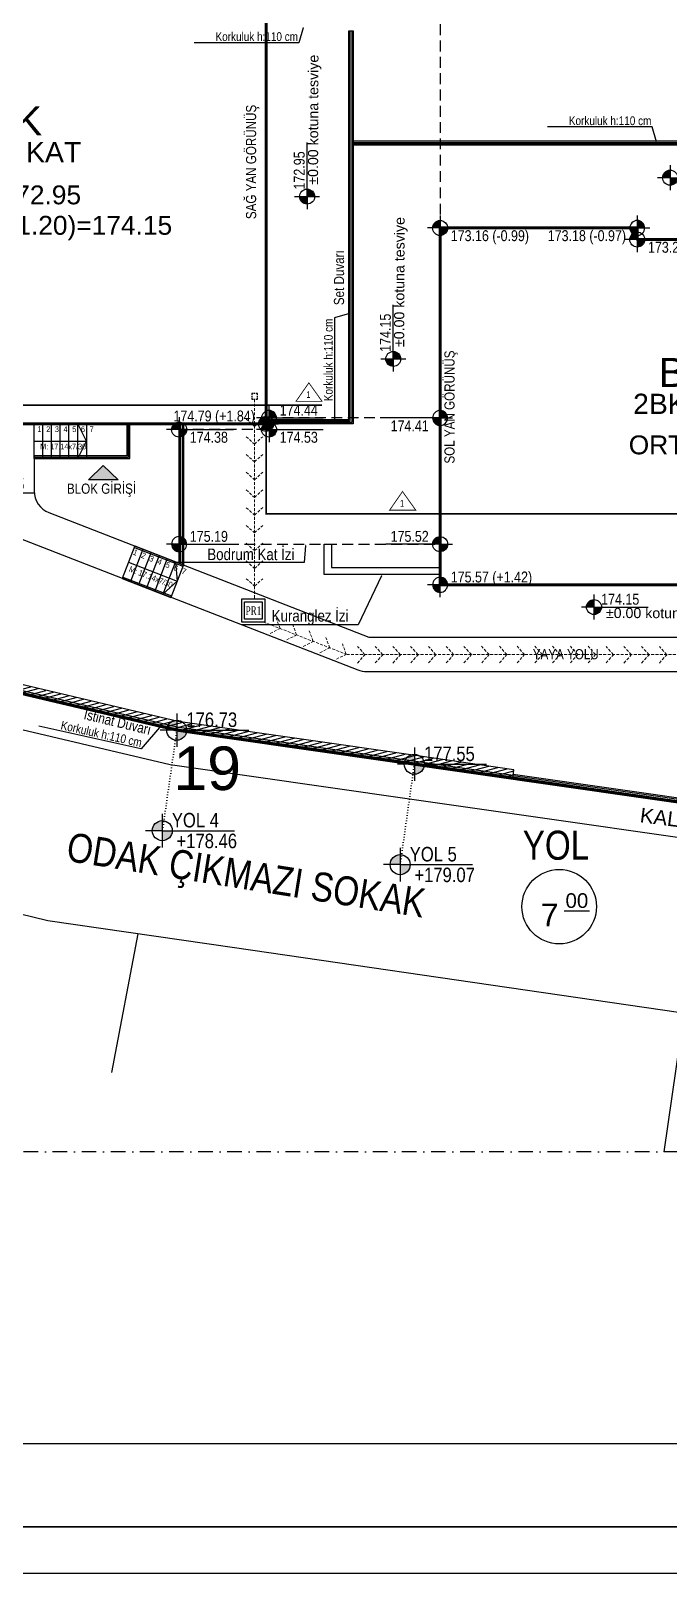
# Model space of a CAD drawing. Header units: millimetres. Extents: x 82776 to 137242, y 11666 to 27998.
# Drawn here: x 134992 to 135542, y 24998 to 26327 of the extents above; entities that cross this region are included whole.
import ezdxf
from ezdxf import colors
from ezdxf.entities.mleader import LeaderData, LeaderLine
from ezdxf.enums import TextEntityAlignment as Align
from ezdxf.math import Vec2, Vec3
from ezdxf.xclip import XClip

# ---------------------------------------------------------------- set-up
doc = ezdxf.new("R2010")
doc.units = ezdxf.units.MM
doc.header["$XCLIPFRAME"] = 0
for name, pattern in [('( Hidden )', [0.375, 0.25, -0.125]), ('ACAD_ISO03W100', [30, 12, -18]), ('ACAD_ISO07W100', [3, 0, -3]), ('DASHDOT', [1, 0.5, -0.25, 0, -0.25]), ('DASHED', [15, 10, -5])]:
    doc.linetypes.add(name, pattern=pattern)
for name, color, linetype in [('0_IFC_Elevation_2', 31, 'Continuous'), ('0_IFC_Elevation_3', 21, 'Continuous'), ('0_IFC_Elevation_4', 11, 'Continuous'), ('0_IFC_Elevation_5', 252, 'Continuous'), ('0_IFC_Hatch', 250, 'Continuous'), ('0_IFC_Legend_Viewport', 7, 'Continuous'), ('0_IFC_Notation_Level_200', 160, 'Continuous'), ('0_IFC_Notation_Section_100', 10, 'Continuous'), ('0_IFC_Notation_Section_50', 10, 'Continuous'), ('0_IFC_Parsel Sınırı', 191, 'ACAD_ISO03W100'), ('0_IFC_Stair_Text', 221, 'Continuous'), ('0_IFC_Text_Explanation_100', 231, 'Continuous'), ('0_IFC_Text_Explanation_200', 231, 'Continuous'), ('0_IFC_Text_Explanation_50', 231, 'Continuous'), ('1_IFC_Stair', 210, 'Continuous'), ('2_IFC_Handrail', 181, 'Continuous'), ('2_IFC_Wall', 130, 'Continuous'), ('5_IFC_Mechanical_Shaft', 132, 'Continuous'), ('MEK-PİS SU RÖGARI', 2, 'Continuous')]:
    doc.layers.add(name, color=color, linetype=linetype)
doc.styles.add('17-002_250_Mesa_Beykoz_10-Aplikasyon_Vaziyet_Peyzaj$0$Standard', font='arial.ttf')
doc.styles.add('IFC_TEXT', font='ARIALN.TTF')
doc.styles.add('MEK-SIHHİ TESİSAT YAZISI', font='CENTURY.TTF', dxfattribs={"width": 0.7})
doc.styles.get("Standard").update_dxf_attribs({"font": 'arial.ttf'})

# ---------------------------------------------------------------- blocks, each defined once
blk = doc.blocks.new('*U1736')
blk.add_lwpolyline([(-5112.2, 0), (-759.4, 0), (-759.4, 71.5), (-5112.2, 71.5)], close=True)
at = {"layer": '0_IFC_Legend_Viewport', "transparency": 33554687}
blk.add_lwpolyline([(-5112.2, 2920), (0, 2920), (0, 0), (-5112.2, 0)], close=True, dxfattribs=at)
at = {"style": 'IFC_TEXT'}
for tag, p in [('OLCEK', (-110.4, 17.9)), ('PAFTA', (-3114.5, 17.9))]:
    blk.add_attdef(tag, p, '', height=35, dxfattribs=at)
blk = doc.blocks.new('ARAZİYOLLAR_2')
at = {"layer": '0_IFC_Elevation_3'}
for p, q in [((-1490.7, -3124.3, 3462.4), (-1004.9, -3147.1, 3462.4)), ((-1495.4, -5048.9, 3462.4), (-1012.9, -5050, 3462.4))]:
    blk.add_line(p, q, dxfattribs=at)
at = {"layer": '0_IFC_Elevation_3', "elevation": 3462.4}
for points in [[(-52.2, 747.8), (-410.6, -3175.1), (-412.6, -4008.5), (-415.8, -5422.7), (-417.1, -5989.9), (-418.6, -6582.1), (-420.4, -7326.2), (-421.6, -7815.3), (-59.8, -8216.9), (697.9, -8297.1), (1704.2, -8403.5)], [(1226.5, -8932.6), (-378.2, -8775.4), (-1025.4, -8013.5), (-1006.3, -3483.3), (-1003.6, -2832.5), (-658.4, 644.8)]]:
    blk.add_lwpolyline(points, dxfattribs=at)
at = {"layer": '0_IFC_Parsel Sınırı', "linetype": 'Continuous', "ltscale": 5, "const_width": 10, "elevation": 3462.4}
blk.add_lwpolyline([(5323.2, -760.4), (5322.3, -1259.6), (5325.1, -2776.6), (5018.8, -2728.2), (5032, -4366.9), (5024.5, -5117), (5019.3, -5645.1), (7326.4, -6140.9), (7306.8, -6222.6), (6955.6, -6856.3), (5972.9, -8325.1), (6123, -8355.3), (6103.7, -8389.3), (5666.1, -9177.7), (2891.3, -8408.4), (-1.4, -8102.4), (-301.4, -7769.4), (-295.7, -5423), (-290.7, -3181.4), (-205.1, -2247.2), (0, 0), (1862.5, -268.3), (3023.4, -433)], close=True, dxfattribs=at)
at = {"layer": '0_IFC_Parsel Sınırı'}
blk.add_point((-290.7, -3181.4, 1005.8), dxfattribs=at)
at = {"layer": '0_IFC_Text_Explanation_100'}
blk.add_line((-720.8, -4590.5, 3462.4), (-708.5, -4677.6, 3462.4), dxfattribs=at)
blk.add_circle((-708.9, -4572, 3462.4), 128.4, dxfattribs=at)
at = {"layer": '0_IFC_Parsel Sınırı'}
blk.add_text('19', height=150, rotation=278.0307, dxfattribs=at).set_placement((-496.6, -3198.2, 1005.8))
at = {"layer": '0_IFC_Text_Explanation_100', "style": '17-002_250_Mesa_Beykoz_10-Aplikasyon_Vaziyet_Peyzaj$0$Standard'}
for s, height, rotation, p in [('7', 79, 278.0307, (-785.2, -4518.7, 3462.4)), ('00', 50.54, 278.0307, (-710.1, -4594.1, 3462.4)), ('KALDIRIM', 50.54, 270.7004, (-381.7, -4804.9, 3462.4))]:
    blk.add_text(s, height=height, rotation=rotation, dxfattribs=at).set_placement(p)
at = {"layer": '0_IFC_Text_Explanation_200', "style": 'IFC_TEXT', "oblique": 0}
blk.add_text('ODAK ÇIKMAZI SOKAK', height=100, rotation=268.9712, dxfattribs=at).set_placement((-790, -2863, 42859049))
at = {"layer": '0_IFC_Text_Explanation_200', "style": 'IFC_TEXT'}
blk.add_text('YOL', height=100, rotation=278.0307, dxfattribs=at).set_placement((-566.2, -4424.8, 42859049))
blk = doc.blocks.new('VP_YAZI')
at = {"layer": '0_IFC_Text_Explanation_50', "attachment_point": 1}
for s, insert, char_height in [('A BLOK', (643.4, -3746.1, 3462.4), 100), ('1BK+Z+1N=3 KAT', (470.4, -3869.2, 3462.4), 70), ('B BLOK', (3274.5, -4614, 3462.4), 100), ('2BK+Z=3 KAT', (3186.4, -4737.2, 3462.4), 70)]:
    blk.add_mtext_dynamic_manual_height_columns(s, width=1357.697, gutter_width=12.5, heights=[0], dxfattribs=dict(at, insert=insert, char_height=char_height))
blk = doc.blocks.new('A ZK GIRIS MERD')
h = blk.add_hatch(color=255)
h.dxf.hatch_style = 1
h.paths.add_polyline_path([(330, 5), (5, 5), (5, 120), (10, 120), (10, 10), (330, 10)])
at = {"layer": '1_IFC_Stair'}
blk.add_lwpolyline([(0, 120), (150, 120), (150, 0), (0, 0)], close=True, dxfattribs=at)
for points in [[(180, 0), (150, 60), (180, 120)], [(180, 0), (180, 120)], [(210, 0), (210, 120)], [(240, 0), (240, 120)], [(270, 0), (270, 120)], [(300, 0), (300, 120)], [(330, 0), (330, 120)], [(330, 60), (150, 60)], [(330, 0), (150, 0)]]:
    blk.add_lwpolyline(points, dxfattribs=at)
at = {"layer": '2_IFC_Handrail'}
blk.add_lwpolyline([(330, 5), (5, 5), (5, 120), (10, 120), (10, 10), (330, 10)], close=True, dxfattribs=at)
blk = doc.blocks.new('OK')
at = {"layer": '0_IFC_Text_Explanation_50'}
h = blk.add_hatch(color=256, dxfattribs=at)
h.dxf.hatch_style = 1
h.paths.add_polyline_path([(90, 47.4), (0, 0), (44.1, -91.7)])
blk.add_lwpolyline([(90, 47.4), (0, 0), (44.1, -91.7), (90, 47.4)], dxfattribs=at)
blk = doc.blocks.new('VP_GORUNUS YAZILARI')
at = {"xscale": -0.7000000000000003, "yscale": 0.7, "zscale": 0.7, "rotation": 71.71669173532098}
blk.add_blockref('OK', (1359, -4984.1, 349700.6), dxfattribs=at)
at = {"layer": '0_IFC_Text_Explanation_200', "insert": (1545.5, -5047, 349700.6), "char_height": 35, "attachment_point": 3, "style": 'IFC_TEXT'}
blk.add_mtext_dynamic_manual_height_columns('\\pxqc; BLOK GİRİŞİ', width=396.118, gutter_width=972000, heights=[0], dxfattribs=at)
at = {"layer": '0_IFC_Text_Explanation_50', "transparency": 33554687, "char_height": 35, "attachment_point": 1, "rotation": 90, "style": 'IFC_TEXT'}
for s, insert in [('SAĞ YAN GÖRÜNÜŞ ', (1851.3, -4135.4)), ('SOL YAN GÖRÜNÜŞ ', (2535.6, -4978.1))]:
    blk.add_mtext_dynamic_manual_height_columns(s, width=439.524, gutter_width=12.5, heights=[0], dxfattribs=dict(at, insert=insert))
blk = doc.blocks.new('VP_KESIT YERLERI')
at = {"layer": '0_IFC_Notation_Section_100', "linetype": 'DASHED', "ltscale": 5, "const_width": 6}
blk.add_lwpolyline([(-1544.6, 0), (2000, 0), (2000, -374.8), (4600, -374.8), (4600, -229.4), (7030.2, -229.4)], dxfattribs=at)
blk = doc.blocks.new('BLOK KESIT YERLERI')
at = {"layer": '0_IFC_Notation_Section_100', "ltscale": 3, "const_width": 3}
blk.add_lwpolyline([(-3397, -309.9), (-3307, -309.9), (-3352.6, -246)], close=True, dxfattribs=at)
at = {"layer": '0_IFC_Notation_Section_100', "linetype": 'DASHED', "const_width": 6}
blk.add_lwpolyline([(-5715.1, -322.8), (-3307, -322.8)], dxfattribs=at)
at = {"layer": '0_IFC_Notation_Section_100', "ltscale": 3, "const_width": 3, "elevation": 851.5}
blk.add_lwpolyline([(-3074, -684.7), (-2984, -684.7), (-3029.6, -620.8)], close=True, dxfattribs=at)
at = {"layer": '0_IFC_Notation_Section_100', "linetype": 'DASHED', "const_width": 6, "elevation": 851.5}
blk.add_lwpolyline([(-3080, -697.6), (-710.1, -697.6)], dxfattribs=at)
at = {"layer": '0_IFC_Notation_Section_50', "ltscale": 3, "char_height": 22.5, "attachment_point": 7, "rotation": 359.9589, "style": 'IFC_TEXT'}
for insert in [(-3391.5, -297.7), (-3068.5, -672.5, 851.5)]:
    blk.add_mtext_dynamic_manual_height_columns('\\pxqc;1', width=74.846, gutter_width=364500, heights=[41.8], dxfattribs=dict(at, insert=insert))
blk = doc.blocks.new('0_IFC_NOTATION_LEVEL_200')
at = {"layer": '0_IFC_Notation_Level_200'}
h = blk.add_hatch(color=256, dxfattribs=at)
h.dxf.hatch_style = 1
h.paths.add_polyline_path([(0, 0), (0, 576, 0.414214), (-576, 0)])
h.paths.add_polyline_path([(0, -576, 0.414214), (576, 0), (0, 0)])
for p, q in [((0, 960), (0, -960)), ((0, 0), (-960, 0)), ((0, 0), (4154, 0))]:
    blk.add_line(p, q, dxfattribs=at)
blk.add_circle((0, 0), 576, dxfattribs=at)
at = {"layer": '0_IFC_Notation_Level_200', "style": 'IFC_TEXT'}
for tag, p in [('LEVEL_ABOVE', (549, 185)), ('LEVEL_BELOW', (549, -1005))]:
    blk.add_attdef(tag, p, '', height=800, dxfattribs=at)
blk = doc.blocks.new('BLOK KOSE KOTLARI')
at = {"layer": '0_IFC_Notation_Level_200', "linetype": 'ACAD_ISO07W100', "lineweight": 0, "ltscale": 3}
for points, elevation in [([(1692.2, -2856.2), (1642.6, -3202.6)], -346238.3), ([(2511.2, -2973.6), (2462.3, -3319.8)], -349700.6)]:
    blk.add_lwpolyline(points, dxfattribs=dict(at, elevation=elevation))
ref = blk.add_blockref('0_IFC_NOTATION_LEVEL_200', (2600, -1125), dxfattribs=dict(xscale=0.045, yscale=0.045, zscale=0.045))
ref.add_attrib('LEVEL_BELOW', '173.16 (-0.99)', (2636.8, -1170.2), dxfattribs={"layer": '0_IFC_Notation_Level_200', "height": 37.5, "style": 'IFC_TEXT'})
ref = blk.add_blockref('0_IFC_NOTATION_LEVEL_200', (3280.1, -1125), dxfattribs=dict(xscale=-0.045, yscale=0.045, zscale=0.045))
ref.add_attrib('LEVEL_BELOW', '173.18 (-0.97)', (2971.4, -1170.2), dxfattribs={"layer": '0_IFC_Notation_Level_200', "height": 37.5, "style": 'IFC_TEXT'})
ref = blk.add_blockref('0_IFC_NOTATION_LEVEL_200', (3280.1, -1165), dxfattribs=dict(xscale=0.045, yscale=0.045, zscale=0.045))
ref.add_attrib('LEVEL_BELOW', '173.28 (-0.87)', (3317, -1210.2), dxfattribs={"layer": '0_IFC_Notation_Level_200', "height": 37.5, "style": 'IFC_TEXT'})
ref = blk.add_blockref('0_IFC_NOTATION_LEVEL_200', (2000, -1800), dxfattribs=dict(xscale=0.045, yscale=0.045, zscale=0.045, rotation=180))
ref.add_attrib('LEVEL_BELOW', '174.79 (+1.84)', (1680.5, -1791.8), dxfattribs={"layer": '0_IFC_Notation_Level_200', "height": 37.5, "style": 'IFC_TEXT'})
ref = blk.add_blockref('0_IFC_NOTATION_LEVEL_200', (2010, -1780, 3353.8), dxfattribs=dict(xscale=-0.045, yscale=0.045, zscale=0.045, rotation=180))
ref.add_attrib('LEVEL_BELOW', '174.44', (2046.8, -1771.8, 3353.8), dxfattribs={"layer": '0_IFC_Notation_Level_200', "height": 37.5, "style": 'IFC_TEXT'})
ref = blk.add_blockref('0_IFC_NOTATION_LEVEL_200', (2600, -1780, 6707.6), dxfattribs=dict(xscale=-0.045, yscale=0.045, zscale=0.045))
ref.add_attrib('LEVEL_BELOW', '174.41', (2429.4, -1825.9, 6707.6), dxfattribs={"layer": '0_IFC_Notation_Level_200', "height": 37.5, "style": 'IFC_TEXT'})
ref = blk.add_blockref('0_IFC_NOTATION_LEVEL_200', (1700, -1820, 3353.8), dxfattribs=dict(xscale=0.045, yscale=0.045, zscale=0.045))
ref.add_attrib('LEVEL_BELOW', '174.38', (1736.8, -1865.2, 3353.8), dxfattribs={"layer": '0_IFC_Notation_Level_200', "height": 37.5, "style": 'IFC_TEXT'})
ref = blk.add_blockref('0_IFC_NOTATION_LEVEL_200', (2010, -1820, 3353.8), dxfattribs=dict(xscale=0.045, yscale=0.045, zscale=0.045))
ref.add_attrib('LEVEL_BELOW', '174.53', (2046.8, -1865.2, 3353.8), dxfattribs={"layer": '0_IFC_Notation_Level_200', "height": 37.5, "style": 'IFC_TEXT'})
ref = blk.add_blockref('0_IFC_NOTATION_LEVEL_200', (1700, -2215, 3353.8), dxfattribs=dict(xscale=-0.045, yscale=0.045, zscale=0.045, rotation=180))
ref.add_attrib('LEVEL_BELOW', '175.19', (1736.8, -2206.8, 3353.8), dxfattribs={"layer": '0_IFC_Notation_Level_200', "height": 37.5, "style": 'IFC_TEXT'})
ref = blk.add_blockref('0_IFC_NOTATION_LEVEL_200', (2600, -2215, 3353.8), dxfattribs=dict(xscale=0.045, yscale=0.045, zscale=0.045, rotation=180))
ref.add_attrib('LEVEL_BELOW', '175.52', (2429.4, -2206.8, 3353.8), dxfattribs={"layer": '0_IFC_Notation_Level_200', "height": 37.5, "style": 'IFC_TEXT'})
ref = blk.add_blockref('0_IFC_NOTATION_LEVEL_200', (2600, -2355), dxfattribs=dict(xscale=-0.045, yscale=0.045, zscale=0.045, rotation=180))
ref.add_attrib('LEVEL_BELOW', '175.57 (+1.42)', (2636.8, -2346.8), dxfattribs={"layer": '0_IFC_Notation_Level_200', "height": 37.5, "style": 'IFC_TEXT'})
ref = blk.add_blockref('0_IFC_NOTATION_LEVEL_200', (1691.6, -2856.2, -346238.3), dxfattribs=dict(xscale=0.06, yscale=0.06, zscale=0.06))
ref.add_attrib('LEVEL_ABOVE', '176.73', (1724.9, -2845.1, -346238.3), dxfattribs={"layer": '0_IFC_Notation_Level_200', "height": 50, "rotation": 0, "style": 'IFC_TEXT'})
ref = blk.add_blockref('0_IFC_NOTATION_LEVEL_200', (2511.2, -2973.7, -349700.6), dxfattribs=dict(xscale=0.06, yscale=0.06, zscale=0.06))
ref.add_attrib('LEVEL_ABOVE', '177.55', (2544.5, -2962.6, -349700.6), dxfattribs={"layer": '0_IFC_Notation_Level_200', "height": 50, "rotation": 0, "style": 'IFC_TEXT'})
ref = blk.add_blockref('0_IFC_NOTATION_LEVEL_200', (1641.9, -3202.6, -346238.3), dxfattribs=dict(xscale=0.06, yscale=0.06, zscale=0.06))
ref.add_attrib('LEVEL_BELOW', '+178.46', (1691, -3262.9, -346238.3), dxfattribs={"layer": '0_IFC_Notation_Level_200', "height": 50, "rotation": 0, "style": 'IFC_TEXT'})
ref.add_attrib('LEVEL_ABOVE', 'YOL 4', (1674.9, -3191.4, -346238.3), dxfattribs={"layer": '0_IFC_Notation_Level_200', "height": 50, "rotation": 0, "style": 'IFC_TEXT'})
ref = blk.add_blockref('0_IFC_NOTATION_LEVEL_200', (2462.3, -3319.8, -346242.2), dxfattribs=dict(xscale=0.06, yscale=0.06, zscale=0.06))
ref.add_attrib('LEVEL_BELOW', '+179.07', (2511.4, -3380.1, -346242.2), dxfattribs={"layer": '0_IFC_Notation_Level_200', "height": 50, "rotation": 0, "style": 'IFC_TEXT'})
ref.add_attrib('LEVEL_ABOVE', 'YOL 5', (2495.3, -3308.6, -346242.2), dxfattribs={"layer": '0_IFC_Notation_Level_200', "height": 50, "rotation": 0, "style": 'IFC_TEXT'})
at = {"layer": '0_IFC_Notation_Level_200', "char_height": 65, "attachment_point": 1}
for s, insert in [('ORT : %%P0.00=172.95', (537.3, -978.4, -317597.5)), ('ORT : %%P0.00=174.15', (3250.6, -1840.2, -346238.3))]:
    blk.add_mtext_dynamic_manual_height_columns(s, width=1400.935, gutter_width=12.5, heights=[0], dxfattribs=dict(at, insert=insert))
at = {"layer": '0_IFC_Notation_Level_200', "insert": (545.5, -1083.3, -317597.5), "char_height": 65, "width": 1270.486, "attachment_point": 1}
blk.add_mtext('SUBASMAN(+1.20)=174.15', dxfattribs=at)
blk = doc.blocks.new('KANAL PROJESI')
at = {"layer": '2_IFC_Wall', "linetype": 'DASHED', "lineweight": 0, "elevation": 346238.25684}
for points in [[(3377.00886, 408.35665), (3377.00886, -279.47301)], [(3348.14011, 340.4959), (3376.76487, 314.84756), (3405.3028, 340.59249)], [(3348.02825, 279.46506), (3376.65301, 253.81673), (3405.19094, 279.56165)], [(3348.03666, 218.25236), (3376.66142, 192.60402), (3405.19935, 218.34895)], [(3348.14011, 157.02861), (3376.76487, 131.38027), (3405.3028, 157.12519)], [(3348.02825, 95.99777), (3376.65301, 70.34943), (3405.19094, 96.09436)], [(3348.07787, 34.82225), (3376.70264, 9.17391), (3405.24056, 34.91884)], [(3348.07374, -26.40176), (3376.69851, -52.0501), (3405.23643, -26.30518)], [(3348.17719, -87.62552), (3376.80196, -113.27386), (3405.33988, -87.52893)], [(3348.28064, -148.84927), (3376.90541, -174.49761), (3405.44333, -148.75269)], [(3348.38409, -210.07303), (3377.00886, -235.72137), (3405.54678, -209.97644)], [(5819.78819, -471.60979), (3696.35039, -471.60979), (3408.01261, -359.47301)], [(3430.76424, -398.98805), (3465.07315, -381.66429), (3451.48354, -345.71242)], [(3487.82478, -421.17934), (3522.1337, -403.85558), (3508.54409, -367.90371)], [(3544.88533, -443.37062), (3579.19424, -426.04686), (3565.60463, -390.09499)], [(3601.94587, -465.56191), (3636.25479, -448.23815), (3622.66517, -412.28628)], [(3659.00642, -487.75319), (3693.31533, -470.42943), (3679.72572, -434.47756)], [(3731.92706, -500.61677), (3757.5754, -471.992), (3731.83047, -443.45408)], [(3793.15081, -500.51332), (3818.79915, -471.88855), (3793.05423, -443.35063)], [(3854.18165, -500.62518), (3879.82999, -472.00041), (3854.08506, -443.46249)], [(3915.35717, -500.57556), (3941.00551, -471.95079), (3915.26058, -443.41286)], [(3976.58118, -500.57968), (4002.22952, -471.95492), (3976.4846, -443.41699)], [(4037.80494, -500.47623), (4063.45328, -471.85147), (4037.70835, -443.31354)], [(4099.02869, -500.37278), (4124.67703, -471.74802), (4098.93211, -443.21009)], [(4160.25245, -500.26933), (4185.90079, -471.64457), (4160.15586, -443.10664)], [(4221.4762, -500.16588), (4247.12454, -471.54112), (4221.37961, -443.00319)], [(4282.50704, -500.27774), (4308.15538, -471.65298), (4282.41045, -443.11505)], [(4343.68256, -500.22812), (4369.3309, -471.60336), (4343.58597, -443.06543)], [(4404.90657, -500.23225), (4430.55491, -471.60748), (4404.80999, -443.06956)], [(4466.13033, -500.1288), (4491.77867, -471.50403), (4466.03374, -442.96611)], [(4527.35408, -500.02535), (4553.00242, -471.40058), (4527.2575, -442.86266)], [(4589.11138, -500.51332), (4614.75972, -471.88855), (4589.01479, -443.35063)], [(4650.64302, -500.85845), (4676.29136, -472.23368), (4650.54643, -443.69575)], [(4711.86677, -500.755), (4737.51511, -472.13023), (4711.77018, -443.5923)], [(4773.09053, -500.65155), (4798.73886, -472.02678), (4772.99394, -443.48886)]]:
    blk.add_lwpolyline(points, dxfattribs=at)
at = {"layer": '5_IFC_Mechanical_Shaft', "linetype": '( Hidden )', "ltscale": 20, "transparency": 33554687, "elevation": 346238.25684}
blk.add_lwpolyline([(3367.00886, 428.35665), (3367.00886, 408.35665), (3387.00886, 408.35665), (3387.00886, 428.35665)], close=True, dxfattribs=at)
at = {"layer": 'MEK-PİS SU RÖGARI', "ltscale": 100, "elevation": 346238.25684}
for points in [[(3412.77191, -279.47301), (3412.77191, -359.47301), (3332.77191, -359.47301), (3332.77191, -279.47301)], [(3402.77191, -289.47301), (3402.77191, -349.47301), (3342.77191, -349.47301), (3342.77191, -289.47301)]]:
    blk.add_lwpolyline(points, close=True, dxfattribs=at)
at = {"layer": 'MEK-PİS SU RÖGARI', "ltscale": 100, "style": 'MEK-SIHHİ TESİSAT YAZISI', "width": 0.7}
blk.add_text('PR1', height=30, rotation=359.99999999, dxfattribs=at).set_placement((3373.06173, -335.15585, 349060.29587), align=Align.CENTER)
blk = doc.blocks.new('VP BLOK YERLERİ')
at = {"layer": '0_IFC_Elevation_5', "linetype": '( Hidden )', "ltscale": 150}
for points, elevation in [([(6017.4, 998.9), (6017.4, 998.9), (6017.4, 1813.9), (4017.4, 1813.9), (4017.4, 998.9)], 349592), ([(4017.4, 343.9), (3427.4, 343.9), (3427.4, 303.9), (3117.4, 303.9), (3117.4, -91.1), (4017.4, -91.1)], 353054.4)]:
    blk.add_lwpolyline(points, dxfattribs=dict(at, elevation=elevation))
at = {"layer": '0_IFC_Elevation_5', "ltscale": 150, "elevation": 353054.4}
blk.add_lwpolyline([(3642.4, -91.1), (3642.4, -171.1), (4017.4, -171.1), (4017.4, -196.1), (3617.4, -196.1), (3617.4, -91.1)], close=True, dxfattribs=at)
at = {"layer": '2_IFC_Wall', "color": 131, "lineweight": 80, "elevation": 349700.6}
for points in [[(3417.4, 2123.9), (1417.4, 2123.9), (1417.4, 323.9), (3417.4, 323.9)], [(6017.4, 998.9), (6017.4, -231.1), (4017.4, -231.1), (4017.4, 998.9), (4697.5, 998.9), (4697.5, 958.9), (5337.5, 958.9), (5337.5, 998.9)]]:
    blk.add_lwpolyline(points, close=True, dxfattribs=at)
at = {"xscale": -1}
blk.add_blockref('A ZK GIRIS MERD', (2947.4, 203.9, 349700.6), dxfattribs=at)
at = {"layer": '0_IFC_Text_Explanation_50'}
ml = blk.add_multileader_mtext('Standard', dxfattribs=at)
ml.set_content('Bodrum Kat İzi', color=256, style='IFC_TEXT')
ml.set_leader_properties()
ml.build(insert=Vec2(0, 0))
ml.multileader.update_dxf_attribs({"text_right_attachment_type": 6, "dogleg_length": 0.36})
ctx = ml.context
ctx.base_point, ctx.char_height, ctx.plane_origin = Vec3(3219.1, -126.3, 3462.4), 40, Vec3(3464.6, -301.1, 3462.4)
ctx.right_attachment, ctx.text_align_type = 6, 2
notes = []
notes.append((ctx, [(1, (1, 1, 0), (3548.4, -154, 3462.4), (-1, 0), 31.4, [(0, [(3553.1, -91.5, 3462.4)], 0, [])])]))
ctx.mtext.insert, ctx.mtext.alignment, ctx.mtext.flow_direction = Vec3(3515, -106, 3462.4), 3, 5
ml = blk.add_multileader_mtext('Standard', dxfattribs=at)
ml.set_content('Kuranglez İzi', color=256, style='IFC_TEXT')
ml.set_leader_properties()
ml.build(insert=Vec2(0, 0))
ml.multileader.update_dxf_attribs({"text_right_attachment_type": 6, "dogleg_length": 0.36})
ctx = ml.context
ctx.base_point, ctx.char_height, ctx.plane_origin = Vec3(3441.1, -343.7, 353054.4), 40, Vec3(3728.9, -405.8, 353054.4)
ctx.right_attachment, ctx.text_align_type = 6, 2
notes.append((ctx, [(1, (1, 1, 0), (3734.8, -369.6, 353054.4), (-1, 0), 31.4, [(0, [(3817.4, -196.1, 353054.4)], 0, [])])]))
ctx.mtext.insert, ctx.mtext.alignment, ctx.mtext.flow_direction = Vec3(3701.4, -317.9, 353054.4), 3, 5
for ctx, leaders in notes:
    for number, flags, end, landing, length, lines in leaders:
        leader = LeaderData()
        leader.index, (leader.has_last_leader_line, leader.has_dogleg_vector, leader.attachment_direction) = number, flags
        leader.last_leader_point, leader.dogleg_vector, leader.dogleg_length = Vec3(end), Vec3(landing), length
        for number, points, colour, breaks in lines:
            line = LeaderLine()
            line.index, line.vertices, line.color, line.breaks = number, Vec3.list(points), colors.encode_raw_color(colour), breaks
            leader.lines.append(line)
        ctx.leaders.append(leader)
blk = doc.blocks.new('VP_SETLER')
at = {"layer": '0_IFC_Elevation_5'}
h = blk.add_hatch(dxfattribs=at)
h.set_pattern_fill('ANSI31', color=256, scale=4, angle=-30)
h.set_pattern_definition([(15, (-100433.742, -46815.495), (-3.2870019, 12.267258), [])])
h.paths.add_polyline_path([(467.8, -5627.2), (699.9, -5681.8), (1612.3, -5897.1), (2432, -6014.6), (2771.1, -6063.2), (2775.3, -6033.5), (2436.3, -5984.9), (1617.9, -5867.6), (706.8, -5652.6), (474.7, -5598)])
at = {"layer": '0_IFC_Hatch'}
h = blk.add_hatch(color=255, dxfattribs=at)
h.dxf.hatch_style = 1
h.paths.add_polyline_path([(469, -5622.3), (1613.3, -5892), (2771.8, -6058.1), (2772.5, -6053.1), (1614.2, -5887.1), (470.1, -5617.4)])
at = {"layer": '0_IFC_Elevation_2'}
blk.add_lwpolyline([(467.8, -5627.2), (699.9, -5681.8), (1612.3, -5897.1), (2432, -6014.6), (2771.1, -6063.2), (2775.3, -6033.5), (2436.3, -5984.9), (1617.9, -5867.6), (706.8, -5652.6), (474.7, -5598)], close=True, dxfattribs=at)
at = {"layer": '0_IFC_Elevation_3'}
for points in [[(1120.8, -4960.9), (1120.8, -5072.4, 0.309306), (1171.8, -5146.9), (2274.8, -5575.9), (3530.8, -5575.9, 0.414214), (3610.8, -5495.9), (3610.8, -5395.9), (3880.8, -5395.9), (3880.8, -5495.9, 0.414214), (3960.8, -5575.9), (5135.8, -5575.9, 0.414214), (5215.8, -5495.9), (5215.8, -5395.9), (5342.8, -5395.9), (5342.8, -5495.9, 0.414214), (5422.8, -5575.9), (6090.8, -5575.9, 0.414214), (6170.8, -5495.9), (6170.8, -2903.9, 0.297883), (6122.9, -2830.7), (5583.9, -2594.7, -0.414214), (5480.9, -2331.2), (6204.6, -678.6)], [(6290.8, -5130.3), (6290.8, -5495.9, -0.414214), (6090.8, -5695.9), (2267.3, -5695.9, -0.092994), (2238.3, -5690.5), (839.2, -5146.3, 0.092994), (810.2, -5140.9), (-812.5, -5140.9), (-990, -5099.1)]]:
    blk.add_lwpolyline(points, format="xyb", dxfattribs=at)
for points in [[(1468, -5262.1), (1424.5, -5374)], [(1496, -5273), (1452.5, -5384.8)], [(1523.9, -5283.9), (1480.4, -5395.7)], [(1551.9, -5294.7), (1508.4, -5406.6)], [(1579.9, -5305.6), (1536.4, -5417.5)], [(1607.8, -5316.5), (1564.3, -5428.3)], [(1607.8, -5316.5), (1614, -5383.3), (1564.3, -5428.3)], [(1446.3, -5318), (1614, -5383.3)], [(1635.8, -5327.4), (1592.3, -5439.2)]]:
    blk.add_lwpolyline(points, dxfattribs=at)
at = {"layer": '0_IFC_Elevation_4'}
for points in [[(1920.8, -4825.9), (2205.8, -4825.9), (2205.8, -3486.8), (2220.8, -3486.8), (2220.8, -4840.9), (1920.8, -4840.9)], [(2220.8, -3865.9), (4820.8, -3865.9), (4820.8, -3880.9), (2220.8, -3880.9)], [(6633.7, -5869), (6526.2, -6298.1), (6154.5, -6548.6), (5714.4, -6485.4), (4979.5, -6379.9), (4393.4, -6295.8), (3831.9, -6215.2), (2771.1, -6063.1), (2773.2, -6048.2), (3834, -6200.3), (4395.5, -6280.9), (4981.6, -6365.1), (5716.5, -6470.6), (6150.9, -6533), (6513, -6288.9), (6619.2, -5865.3)]]:
    blk.add_lwpolyline(points, close=True, dxfattribs=at)
blk.add_lwpolyline([(1620.8, -5321.5), (1620.8, -4840.9), (1635.8, -4840.9), (1635.8, -5327.4)], dxfattribs=at)
at = {"layer": '2_IFC_Handrail'}
for points in [[(2215.8, -3486.8), (2215.8, -4835.9), (1920.8, -4835.9)], [(1920.8, -4830.9), (2210.8, -4830.9), (2210.8, -3486.8)], [(1625.8, -5323.5), (1625.8, -4840.9)], [(1630.8, -4840.9), (1630.8, -5325.4)], [(1468, -5262.1), (1635.8, -5327.4)], [(1466.2, -5266.8), (1634, -5332)], [(1426.3, -5369.3), (1594.1, -5434.5)], [(1424.5, -5374), (1592.3, -5439.2)], [(2771.8, -6058.1), (3832.6, -6210.2), (4394.1, -6290.8), (4980.2, -6375), (5715.1, -6480.5), (6153.3, -6543.4), (6521.8, -6295), (6628.9, -5867.8)], [(2772.5, -6053.2), (3833.3, -6205.3), (4394.8, -6285.9), (4980.9, -6370), (5715.8, -6475.5), (6152.1, -6538.2), (6517.4, -6292), (6624, -5866.5)]]:
    blk.add_lwpolyline(points, dxfattribs=at)
for points in [[(2220.8, -3870.9), (4820.8, -3870.9), (4820.8, -3875.9), (2220.8, -3875.9)], [(469, -5622.3), (1613.3, -5892), (2771.8, -6058.1), (2772.5, -6053.1), (1614.2, -5887.1), (470.1, -5617.4)]]:
    blk.add_lwpolyline(points, close=True, dxfattribs=at)
ref = blk.add_blockref('0_IFC_NOTATION_LEVEL_200', (2062.1, -4057.8), dxfattribs=dict(xscale=0.0450000000000006, yscale=0.0450000000000006, zscale=0.0450000000000006, rotation=90))
ref.add_attrib('LEVEL_ABOVE', '172.95', (2053.7, -4033.2), dxfattribs={"layer": '0_IFC_Notation_Level_200', "height": 37.5, "rotation": 90, "style": 'IFC_TEXT'})
ref = blk.add_blockref('0_IFC_NOTATION_LEVEL_200', (3314.1, -3992.5), dxfattribs=dict(xscale=0.045, yscale=0.045, zscale=0.045))
ref.add_attrib('LEVEL_ABOVE', '174.15', (3338.7, -3984.2), dxfattribs={"layer": '0_IFC_Notation_Level_200', "height": 37.5, "rotation": 360, "style": 'IFC_TEXT'})
ref = blk.add_blockref('0_IFC_NOTATION_LEVEL_200', (2359.2, -4617.4, -346238.3), dxfattribs=dict(xscale=0.0450000000000006, yscale=0.0450000000000006, zscale=0.0450000000000006, rotation=90))
ref.add_attrib('LEVEL_ABOVE', '174.15', (2350.8, -4592.8, -346238.3), dxfattribs={"layer": '0_IFC_Notation_Level_200', "height": 37.5, "rotation": 90, "style": 'IFC_TEXT'})
ref = blk.add_blockref('0_IFC_NOTATION_LEVEL_200', (913.4, -5079.1), dxfattribs=dict(xscale=0.05, yscale=0.05, zscale=0.05))
ref.add_attrib('LEVEL_ABOVE', '172.95', (940.7, -5069.8), dxfattribs={"layer": '0_IFC_Notation_Level_200', "height": 41.67, "style": 'IFC_TEXT'})
ref = blk.add_blockref('0_IFC_NOTATION_LEVEL_200', (3051.5, -5472.7), dxfattribs=dict(xscale=0.045, yscale=0.045, zscale=0.045))
ref.add_attrib('LEVEL_ABOVE', '174.15', (3076.2, -5464.4), dxfattribs={"layer": '0_IFC_Notation_Level_200', "height": 37.5, "rotation": 360, "style": 'IFC_TEXT'})
at = {"layer": '0_IFC_Notation_Level_200', "char_height": 35, "attachment_point": 1}
for insert, rotation in [((2064.7, -4016.6), 89.7961), ((2361.8, -4576.2, -346238.3), 89.7961), ((3092.7, -5475.3), 359.7961)]:
    blk.add_mtext_dynamic_manual_height_columns('±0.00 kotuna tesviye', width=753.212, gutter_width=12.5, heights=[0], dxfattribs=dict(at, insert=insert, rotation=rotation))
at = {"layer": '0_IFC_Stair_Text', "transparency": 33554687, "char_height": 20, "style": 'IFC_TEXT'}
for s, width, insert, attachment_point, rotation in [('1', 21.116, (1132.1, -4849.4, 346238.3), 1, 360), ('2', 21.116, (1162.1, -4849.4, 346238.3), 1, 360), ('3', 21.116, (1192.1, -4849.4, 346238.3), 1, 360), ('4', 21.116, (1222.1, -4849.4, 346238.3), 1, 360), ('5', 21.116, (1252.1, -4849.4, 346238.3), 1, 360), ('6', 21.116, (1282.1, -4849.4, 346238.3), 1, 360), ('7', 21.116, (1312.1, -4849.4, 346238.3), 1, 360), ('1', 21.116, (1480, -5277.5, 349592), 3, 338.7486), ('2', 21.116, (1508, -5288.4, 349592), 3, 338.7486), ('3', 21.116, (1536, -5299.3, 349592), 3, 338.7486), ('4', 21.116, (1563.9, -5310.1, 349592), 3, 338.7486), ('M: 17.14x7/30', 190.185, (1600.8, -5388.4, 349592), 3, 338.7486), ('5', 21.116, (1591.9, -5321, 349592), 3, 338.7486), ('6', 21.116, (1619.8, -5331.9, 349592), 3, 338.7486), ('7', 21.116, (1647.8, -5342.7, 695830.3), 3, 338.7486)]:
    blk.add_mtext_dynamic_manual_height_columns(s, width=width, gutter_width=12.5, heights=[0], dxfattribs=dict(at, insert=insert, attachment_point=attachment_point, rotation=rotation))
at = {"layer": '0_IFC_Stair_Text', "insert": (1141.4, -4909.2, 346238.3), "char_height": 20, "attachment_point": 1, "rotation": 0.0142, "style": 'IFC_TEXT'}
blk.add_mtext_dynamic_manual_height_columns('M: 17.14x7/30', width=186.344, gutter_width=12.5, heights=[0], dxfattribs=at)
at = {"layer": '0_IFC_Text_Explanation_200', "char_height": 35, "attachment_point": 1, "style": 'IFC_TEXT'}
for s, insert, rotation in [('Set Duvarı', (2154.5, -4432), 90), ('İstinat Duvarı', (1297.7, -5824.2), 346.3982)]:
    blk.add_mtext_dynamic_manual_height_columns(s, width=275.849, gutter_width=972000, heights=[0], dxfattribs=dict(at, insert=insert, rotation=rotation))
at = {"layer": '0_IFC_Text_Explanation_200', "insert": (2814.9, -5617.7), "char_height": 35, "attachment_point": 1, "style": 'IFC_TEXT'}
blk.add_mtext_dynamic_manual_height_columns('\\pxqc;YAYA YOLU', width=278.416, gutter_width=972000, heights=[0], dxfattribs=at)
at = {"layer": '0_IFC_Text_Explanation_50'}
ml = blk.add_multileader_mtext('Standard', dxfattribs=at)
ml.set_content('Korkuluk h:110 cm', color=256, style='IFC_TEXT')
ml.set_leader_properties()
ml.build(insert=Vec2(0, 0))
ml.multileader.update_dxf_attribs({"text_right_attachment_type": 6, "dogleg_length": 0.36})
ctx = ml.context
ctx.base_point, ctx.char_height, ctx.plane_origin, ctx.plane_x_axis, ctx.plane_y_axis = Vec3(2581.4, -3423.9, 346238.3), 30, Vec3(2790.4, -3505.5, 346238.3), Vec3(1, -0.000712), Vec3(0.000712, 1)
ctx.right_attachment, ctx.text_align_type = 6, 2
notes = []
notes.append((ctx, [(1, (1, 1, 0), (2865.6, -3444.8, 346238.3), (-1, 0.000712), 0.36, [(0, [(2881.7, -3359.9, 346238.3)], 0, [])])]))
ctx.mtext.insert, ctx.mtext.text_direction, ctx.mtext.rotation, ctx.mtext.alignment, ctx.mtext.flow_direction = Vec3(2863.3, -3408.8, 346238.3), Vec3(1, -0.000712), 6.282473, 3, 5
ml = blk.add_multileader_mtext('Standard', dxfattribs=at)
ml.set_content('Korkuluk h:110 cm', color=256, style='IFC_TEXT')
ml.set_leader_properties()
ml.build(insert=Vec2(0, 0))
ml.multileader.update_dxf_attribs({"text_right_attachment_type": 6, "dogleg_length": 0.36})
ctx = ml.context
ctx.base_point, ctx.char_height, ctx.plane_origin, ctx.plane_x_axis, ctx.plane_y_axis = Vec3(3219.2, -3423.9, 346238.3), 30, Vec3(3428.2, -3505.5, 346238.3), Vec3(1, -0.000712), Vec3(0.000712, 1)
ctx.right_attachment, ctx.text_align_type = 6, 2
notes.append((ctx, [(1, (1, 1, 0), (3503.4, -3444.8, 346238.3), (-1, 0.000712), 0.36, [(0, [(3519.5, -3359.9, 346238.3)], 0, [])])]))
ctx.mtext.insert, ctx.mtext.text_direction, ctx.mtext.rotation, ctx.mtext.alignment, ctx.mtext.flow_direction = Vec3(3501.1, -3408.8, 346238.3), Vec3(1, -0.000712), 6.282473, 3, 5
ml = blk.add_multileader_mtext('Standard', dxfattribs=at)
ml.set_content('Korkuluk h:110 cm', color=256, style='IFC_TEXT')
ml.set_leader_properties()
ml.build(insert=Vec2(0, 0))
ml.multileader.update_dxf_attribs({"text_right_attachment_type": 6, "dogleg_length": 0.36})
ctx = ml.context
ctx.base_point, ctx.char_height, ctx.plane_origin, ctx.plane_x_axis, ctx.plane_y_axis = Vec3(1748.8, -3506.5), 30, Vec3(1957.9, -3430.2), Vec3(1, 0.000712), Vec3(-0.000712, 1)
ctx.right_attachment, ctx.text_align_type = 6, 2
notes.append((ctx, [(1, (1, 1, 0), (2033.1, -3527.1), (-1, -0.000712), 0.36, [(0, [(2049.2, -3471.6)], 0, [])])]))
ctx.mtext.insert, ctx.mtext.text_direction, ctx.mtext.rotation, ctx.mtext.alignment, ctx.mtext.flow_direction = Vec3(2030.7, -3491.1), Vec3(1, 0.000712), 0.000712, 3, 5
ml = blk.add_multileader_mtext('Standard', dxfattribs=at)
ml.set_content('Korkuluk h:110 cm', color=256, style='IFC_TEXT')
ml.set_leader_properties()
ml.build(insert=Vec2(0, 0))
ml.multileader.update_dxf_attribs({"text_right_attachment_type": 6, "dogleg_length": 0.36})
ctx = ml.context
ctx.base_point, ctx.char_height, ctx.plane_origin, ctx.plane_x_axis, ctx.plane_y_axis = Vec3(2967.5, -3796.2, 346238.3), 30, Vec3(3176.5, -3914.1, 346238.3), Vec3(1, -0.000712), Vec3(0.000712, 1)
ctx.right_attachment, ctx.text_align_type = 6, 2
notes.append((ctx, [(1, (1, 1, 0), (3251.7, -3817.2, 346238.3), (-1, 0.000712), 0.36, [(0, [(3267.8, -3872.6, 346238.3)], 0, [])])]))
ctx.mtext.insert, ctx.mtext.text_direction, ctx.mtext.rotation, ctx.mtext.alignment, ctx.mtext.flow_direction = Vec3(3249.4, -3781.2, 346238.3), Vec3(1, -0.000712), 6.282473, 3, 5
ml = blk.add_multileader_mtext('Standard', dxfattribs=at)
ml.set_content('Korkuluk h:110 cm', color=256, style='IFC_TEXT')
ml.set_leader_properties()
ml.build(insert=Vec2(0, 0))
ml.multileader.update_dxf_attribs({"text_right_attachment_type": 6, "dogleg_length": 0.36})
ctx = ml.context
ctx.base_point, ctx.char_height, ctx.plane_origin, ctx.plane_x_axis, ctx.plane_y_axis = Vec3(2135.3, -4760.3), 30, Vec3(2253.2, -4551.3), Vec3(0.000712, 1), Vec3(-1, 0.000712)
ctx.right_attachment, ctx.text_align_type = 6, 2
notes.append((ctx, [(1, (1, 1, 0), (2156.3, -4476.1), (-0.000712, -1), 0.36, [(0, [(2211.8, -4460)], 0, [])])]))
ctx.mtext.insert, ctx.mtext.text_direction, ctx.mtext.rotation, ctx.mtext.alignment, ctx.mtext.flow_direction = Vec3(2120.3, -4478.4), Vec3(0.000712, 1), 1.570084, 3, 5
ml = blk.add_multileader_mtext('Standard', dxfattribs=at)
ml.set_content('Korkuluk h:110 cm', color=256, style='IFC_TEXT')
ml.set_leader_properties()
ml.build(insert=Vec2(0, 0))
ml.multileader.update_dxf_attribs({"text_right_attachment_type": 6, "dogleg_length": 0.36})
ctx = ml.context
ctx.base_point, ctx.char_height, ctx.plane_origin, ctx.plane_x_axis, ctx.plane_y_axis = Vec3(1216.2, -5879.8), 30, Vec3(1482.8, -5816.8), Vec3(0.976105, -0.217301), Vec3(0.217301, 0.976105)
ctx.right_attachment, ctx.text_align_type = 6, 2
notes.append((ctx, [(1, (1, 1, 0), (1489.2, -5961.8), (-0.976105, 0.217301), 0.36, [(0, [(1562.9, -5877.1)], 0, [])])]))
ctx.mtext.insert, ctx.mtext.text_direction, ctx.mtext.rotation, ctx.mtext.alignment, ctx.mtext.flow_direction = Vec3(1494.7, -5926.2), Vec3(0.976105, -0.217301), 6.064137, 3, 5
for ctx, leaders in notes:
    for number, flags, end, landing, length, lines in leaders:
        leader = LeaderData()
        leader.index, (leader.has_last_leader_line, leader.has_dogleg_vector, leader.attachment_direction) = number, flags
        leader.last_leader_point, leader.dogleg_vector, leader.dogleg_length = Vec3(end), Vec3(landing), length
        for number, points, colour, breaks in lines:
            line = LeaderLine()
            line.index, line.vertices, line.color, line.breaks = number, Vec3.list(points), colors.encode_raw_color(colour), breaks
            leader.lines.append(line)
        ctx.leaders.append(leader)
blk = doc.blocks.new('VAZIYET PLANI')
at = {"layer": '0_IFC_Notation_Section_50', "linetype": 'DASHDOT', "ltscale": 100}
blk.add_lwpolyline([(11583.7, 0), (0, 0), (0, 9738.9), (11583.7, 9738.9)], close=True, dxfattribs=at)
ref = blk.add_blockref('ARAZİYOLLAR_2', (720.3, 2186.1, -3462.4), dxfattribs=dict(rotation=81.96927943568697))
XClip(ref).set_block_clipping_path([(-2265.303593221, 407.7926608024), (-647.0130053807, -11062.3160780947), (8996.370837995, -9701.7537971335), (7378.0802501547, 1768.3549417636)])
for name, p in [('VP_KESIT YERLERI', (2137.6, 2574.4, 346238.3)), ('VP BLOK YERLERİ', (720.3, 2186.1, -3462.4)), ('VP_GORUNUS YAZILARI', (2216.9, 7350.9, -3462.4)), ('VP_YAZI', (2216.9, 7350.9, -3462.4))]:
    blk.add_blockref(name, p)
blk.add_blockref('VP_SETLER', (2216.9, 7350.9))
for name, p in [('BLOK KOSE KOTLARI', (2137.6, 4310, 346238.3)), ('BLOK KESIT YERLERI', (7637.6, 2897.2, 346238.3))]:
    blk.add_blockref(name, p)

msp = doc.modelspace()

# ---------------------------------------------------------------- linework, layer by layer
msp.add_lwpolyline([(82776.4, 27997.6), (82776.4, 24997.6), (137241.5, 24997.6), (137241.5, 27997.6)], close=True)

# ---------------------------------------------------------------- block references
msp.add_blockref('*U1736', (137241.5, 25037.6))

# ---------------------------------------------------------------- next in the draw order: block references
at = {"xscale": 0.25, "yscale": 0.25, "zscale": 0.25}
msp.add_blockref('VAZIYET PLANI', (134160.5, 25360.6, -86559.6), dxfattribs=at)

# ---------------------------------------------------------------- next in the draw order: block references
msp.add_blockref('KANAL PROJESI', (134340.7, 25907.1, -86559.6), dxfattribs=at)

doc.saveas('drawing.dxf')
